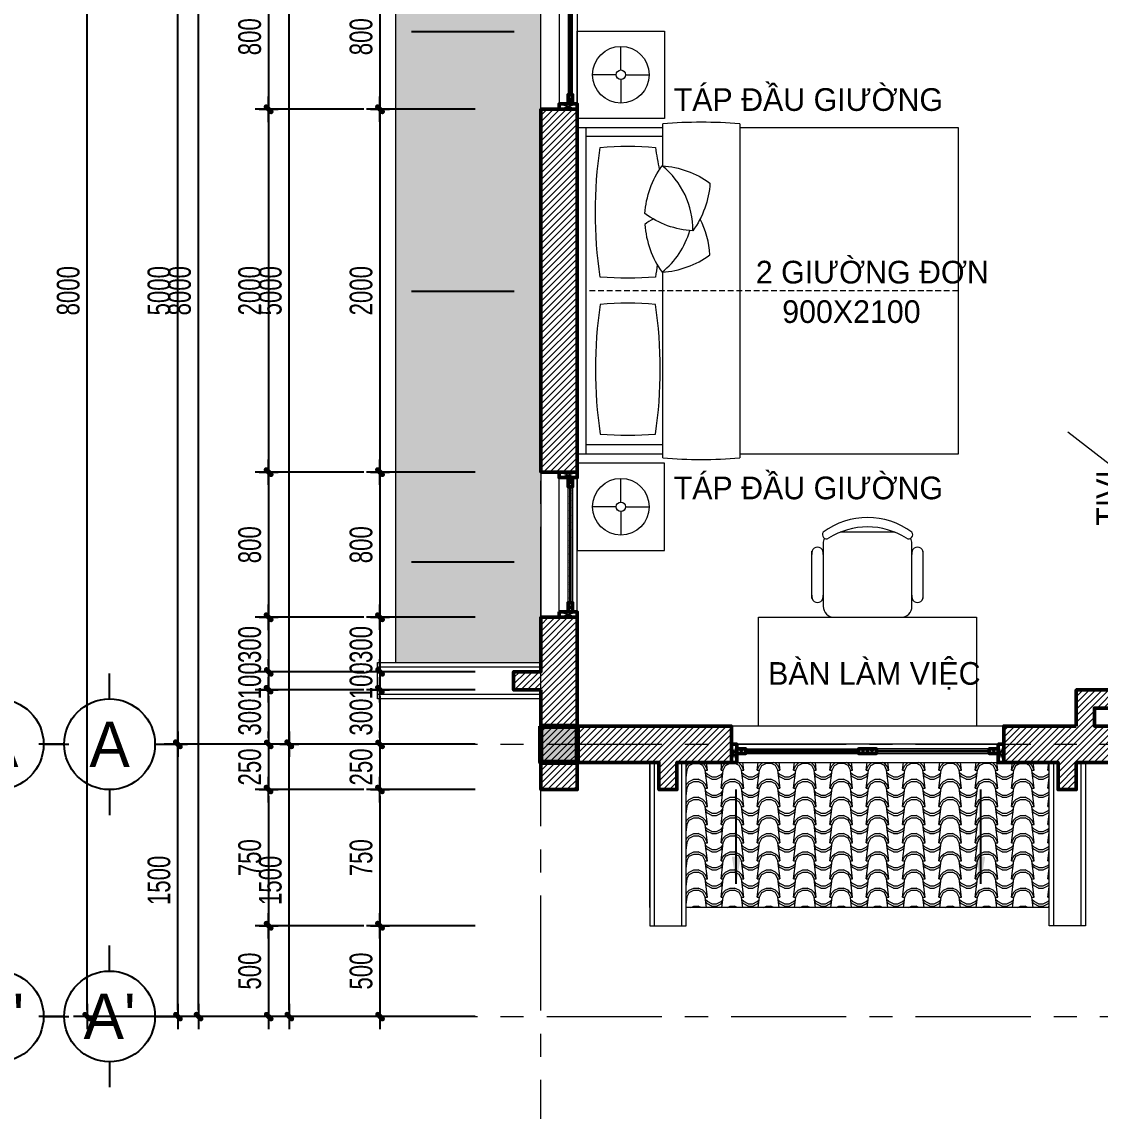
# Model space of a CAD drawing. Header units: inches. Extents: x 88947 to 296847, y 35049 to 161062.
# Drawn here: x 182888 to 188830, y 63184 to 69189 of the extents above; entities that cross this region are included whole.
import ezdxf
from ezdxf.enums import TextEntityAlignment as Align

# ---------------------------------------------------------------- set-up
doc = ezdxf.new("R2010")
doc.units = ezdxf.units.IN
doc.header["$MEASUREMENT"] = 0
doc.header["$PDMODE"] = 1
for name, pattern in [('ACAD_ISO03W100', [30, 12, -18]), ('CENTER', [50.8, 31.75, -6.35, 6.35, -6.35]), ('DASHED2', [9.525, 6.35, -3.175])]:
    doc.linetypes.add(name, pattern=pattern)
for name, color, linetype, lineweight in [('A-Dims', 145, 'Continuous', 25), ('A-Text', 30, 'Continuous', 9), ('CUA', 42, 'Continuous', 20), ('DIM', 7, 'Continuous', 25), ('GHICHU', 40, 'Continuous', 18), ('HACTH', 8, 'Continuous', 5), ('HATCH', 8, 'Continuous', 5), ('KHUNG 1', 6, 'Continuous', 70), ('mb$0$CUA', 42, 'Continuous', 20), ('mb$0$HATCH', 69, 'Continuous', 15), ('mb$0$net cat', 51, 'Continuous', 50), ('mb$0$net manh', 251, 'Continuous', 5), ('netthay', 254, 'Continuous', 25), ('THAY', 3, 'Continuous', 18), ('TRUC', 252, 'ACAD_ISO03W100', 13), ('TUONG', 4, 'Continuous', 50), ('vdung', 56, 'Continuous', 9)]:
    doc.layers.add(name, color=color, linetype=linetype, lineweight=lineweight)
doc.styles.add('FRANKO', font='VFRANKO.TTF')
doc.styles.add('VHELVEN', font='VHELVEN.TTF')
doc.styles.add('VNI-HELVE-CONDENSE', font='VNARIAL.TTF', dxfattribs={"width": 0.7})
doc.dimstyles.new('TAS-100', dxfattribs={"dimscale": 50, "dimtxt": 2.5, "dimasz": 0.7, "dimexe": 1.5, "dimexo": 1.5, "dimgap": 0.8, "dimtad": 1, "dimdec": 0, "dimzin": 3, "dimdsep": 46, "dimtxsty": 'VNI-HELVE-CONDENSE', "dimblk": 'TICK', "dimcen": 2.5, "dimclrt": 71, "dimazin": 2, "dimtfac": 0.75, "dimtdec": 0, "dimtix": 1, "dimtmove": 2, "dimatfit": 2, "dimldrblk": 'TICK123', "dimfxl": 1.5, "dimtolj": 1, "dimtzin": 0, "dimarcsym": 0})
doc.dimstyles.new('TL 100', dxfattribs={"dimscale": 100, "dimtxt": 1.25, "dimasz": 0.5, "dimexe": 1, "dimexo": 1, "dimgap": 0.5, "dimtad": 1, "dimdec": 0, "dimzin": 3, "dimdsep": 46, "dimtxsty": 'VNI-HELVE-CONDENSE', "dimblk": 'DOT', "dimcen": 2, "dimclrt": 7, "dimazin": 2, "dimtfac": 0.75, "dimtdec": 0, "dimtix": 1, "dimtmove": 2, "dimatfit": 2, "dimfxl": 1.5, "dimtolj": 1, "dimtzin": 0, "dimarcsym": 0})

# ---------------------------------------------------------------- blocks, each defined once
blk = doc.blocks.new('A$C572C6810')
at = {"layer": 'mb$0$HATCH'}
h = blk.add_hatch(dxfattribs=at)
h.set_pattern_fill('ANSI32', color=256, style=0)
h.set_pattern_definition([(315, (-1420, -132.5), (-6.73519, -6.73519), []), (315, (-1415.51, -132.5), (-6.73519, -6.73519), [])])
h.paths.add_polyline_path([(-1420, -142.5), (-800, -142.5), (-800, -132.5), (-1420, -132.5)])
h = blk.add_hatch(dxfattribs=at)
h.set_pattern_fill('ANSI32', color=256, style=0)
h.set_pattern_definition([(225, (-80, -132.5), (6.73519, -6.73519), []), (225, (-84.49, -132.5), (6.73519, -6.73519), [])])
h.paths.add_polyline_path([(-80, -142.5), (-700, -142.5), (-700, -132.5), (-80, -132.5)])
at = {"layer": 'mb$0$CUA'}
for points in [[(-1500, -200), (0, -200), (0, 0), (-1500, 0)], [(-30, -200), (-30, -100), (-1470, -100), (-1470, -200)], [(-30, -150), (-30, -100), (-1470, -100), (-1470, -150)], [(-750, -125), (-750, -150), (-1420, -150), (-1420, -125)], [(-1420, -142.5), (-800, -142.5), (-800, -132.5), (-1420, -132.5)], [(-750, -125), (-750, -150), (-80, -150), (-80, -125)], [(-80, -142.5), (-700, -142.5), (-700, -132.5), (-80, -132.5)]]:
    blk.add_lwpolyline(points, close=True, dxfattribs=at)
at = {"layer": 'mb$0$net cat'}
for points in [[(-1500, -200), (-1500, -100), (-1470, -100), (-1470, -200)], [(0, -200), (0, -100), (-30, -100), (-30, -200)], [(-1470, -125), (-1470, -150), (-1420, -150), (-1420, -125)], [(-750, -125), (-750, -150), (-800, -150), (-800, -125)], [(-750, -125), (-750, -150), (-700, -150), (-700, -125)], [(-30, -125), (-30, -150), (-80, -150), (-80, -125)]]:
    blk.add_lwpolyline(points, close=True, dxfattribs=at)
at = {"layer": 'mb$0$net manh'}
for points in [[(-1500, -200), (-1470, -100)], [(-1470, -200), (-1500, -100)], [(0, -200), (-30, -100)], [(-30, -200), (0, -100)], [(-1470, -150), (-1420, -125)], [(-1470, -125), (-1420, -150)], [(-750, -150), (-800, -125)], [(-750, -125), (-800, -150)], [(-750, -150), (-700, -125)], [(-750, -125), (-700, -150)], [(-30, -150), (-80, -125)], [(-30, -125), (-80, -150)]]:
    blk.add_lwpolyline(points, dxfattribs=at)
blk = doc.blocks.new('TICK')
at = {"layer": 'A-Dims', "color": 1}
for p, q in [((-2, 0), (2, 0)), ((0, 1.5), (0, -1.5))]:
    blk.add_line(p, q, dxfattribs=at)
at = {"layer": 'A-Dims', "color": 1, "const_width": 0.788}
blk.add_lwpolyline([(-0.33, -0.35), (0.38, 0.38)], dxfattribs=at)
at = {"layer": 'A-Dims', "color": 1, "const_width": 0.394}
for points in [[(0.24, 0.52, -0.414214), (0.52, 0.52, -1)], [(0.52, 0.52, -0.414214), (0.52, 0.24, -1)], [(-0.47, -0.21, 0.414214), (-0.47, -0.49, 1)], [(-0.47, -0.49, 0.414214), (-0.19, -0.49, 1)]]:
    blk.add_lwpolyline(points, format="xyb", dxfattribs=at)
blk = doc.blocks.new('*D316')
at = {"layer": 'Defpoints', "color": 0}
for p in [(183747.7, 65206.8), (184847.7, 65206.8), (184847.7, 63706.8)]:
    blk.add_point(p, dxfattribs=at)
at = {"layer": 'DIM', "color": 0, "lineweight": -2}
for p, q in [((184772.7, 65206.8), (183672.7, 65206.8)), ((183747.7, 63741.8), (183747.7, 65171.8)), ((184772.7, 63706.8), (183672.7, 63706.8))]:
    blk.add_line(p, q, dxfattribs=at)
at = {"layer": 'DIM', "color": 0, "lineweight": -2, "xscale": 35, "yscale": 35, "zscale": 35}
for p, rotation in [((183747.7, 65206.8), 90), ((183747.7, 63706.8), 270)]:
    blk.add_blockref('TICK', p, dxfattribs=dict(at, rotation=rotation))
at = {"layer": 'DIM', "color": 71, "insert": (183644, 64456.8), "char_height": 125, "attachment_point": 5, "rotation": 90, "style": 'VNI-HELVE-CONDENSE'}
blk.add_mtext('\\A1;1500', dxfattribs=at)
blk = doc.blocks.new('TICK123')
at = {"layer": 'A-Dims', "color": 1}
blk.add_lwpolyline([(0.05, 0, 0, 0.84, 0), (-2.11, 0, 8.4, 8.4, 0)], format="xyseb", dxfattribs=at)
blk = doc.blocks.new('*D317')
at = {"layer": 'Defpoints', "color": 0}
for p in [(183747.7, 70206.8), (184847.7, 70206.8), (184847.7, 65206.8)]:
    blk.add_point(p, dxfattribs=at)
at = {"layer": 'DIM', "color": 0, "lineweight": -2}
for p, q in [((184772.7, 70206.8), (183672.7, 70206.8)), ((183747.7, 65241.8), (183747.7, 70171.8)), ((184772.7, 65206.8), (183672.7, 65206.8))]:
    blk.add_line(p, q, dxfattribs=at)
at = {"layer": 'DIM', "color": 0, "lineweight": -2, "xscale": 35, "yscale": 35, "zscale": 35}
for p, rotation in [((183747.7, 70206.8), 90), ((183747.7, 65206.8), 270)]:
    blk.add_blockref('TICK', p, dxfattribs=dict(at, rotation=rotation))
at = {"layer": 'DIM', "color": 71, "insert": (183644, 67706.8), "char_height": 125, "attachment_point": 5, "rotation": 90, "style": 'VNI-HELVE-CONDENSE'}
blk.add_mtext('\\A1;5000', dxfattribs=at)
blk = doc.blocks.new('*D319')
at = {"layer": 'Defpoints', "color": 0}
for p in [(183247.7, 71706.8), (184847.7, 71706.8), (184847.7, 63706.8)]:
    blk.add_point(p, dxfattribs=at)
at = {"layer": 'DIM', "color": 0, "lineweight": -2}
for p, q in [((184772.7, 71706.8), (183172.7, 71706.8)), ((183247.7, 63741.8), (183247.7, 71671.8)), ((184772.7, 63706.8), (183172.7, 63706.8))]:
    blk.add_line(p, q, dxfattribs=at)
at = {"layer": 'DIM', "color": 0, "lineweight": -2, "xscale": 35, "yscale": 35, "zscale": 35}
for p, rotation in [((183247.7, 71706.8), 90), ((183247.7, 63706.8), 270)]:
    blk.add_blockref('TICK', p, dxfattribs=dict(at, rotation=rotation))
at = {"layer": 'DIM', "color": 71, "insert": (183144, 67706.8), "char_height": 125, "attachment_point": 5, "rotation": 90, "style": 'VNI-HELVE-CONDENSE'}
blk.add_mtext('\\A1;8000', dxfattribs=at)
blk = doc.blocks.new('*D325')
at = {"layer": 'Defpoints', "color": 0}
for p in [(184847.7, 69506.8), (184247.7, 68706.8), (184847.7, 68706.8)]:
    blk.add_point(p, dxfattribs=at)
at = {"layer": 'DIM', "color": 0, "lineweight": -2}
for p, q in [((184772.7, 69506.8), (184172.7, 69506.8)), ((184247.7, 69471.8), (184247.7, 68741.8)), ((184772.7, 68706.8), (184172.7, 68706.8))]:
    blk.add_line(p, q, dxfattribs=at)
at = {"layer": 'DIM', "color": 0, "lineweight": -2, "xscale": 35, "yscale": 35, "zscale": 35}
for p, rotation in [((184247.7, 69506.8), 90), ((184247.7, 68706.8), 270)]:
    blk.add_blockref('TICK', p, dxfattribs=dict(at, rotation=rotation))
at = {"layer": 'DIM', "color": 71, "insert": (184144, 69106.8), "char_height": 125, "attachment_point": 5, "rotation": 90, "style": 'VNI-HELVE-CONDENSE'}
blk.add_mtext('\\A1;800', dxfattribs=at)
blk = doc.blocks.new('*D326')
at = {"layer": 'Defpoints', "color": 0}
for p in [(184847.7, 68706.8), (184247.7, 66706.8), (184847.7, 66706.8)]:
    blk.add_point(p, dxfattribs=at)
at = {"layer": 'DIM', "color": 0, "lineweight": -2}
for p, q in [((184772.7, 68706.8), (184172.7, 68706.8)), ((184247.7, 68671.8), (184247.7, 66741.8)), ((184772.7, 66706.8), (184172.7, 66706.8))]:
    blk.add_line(p, q, dxfattribs=at)
at = {"layer": 'DIM', "color": 0, "lineweight": -2, "xscale": 35, "yscale": 35, "zscale": 35}
for p, rotation in [((184247.7, 68706.8), 90), ((184247.7, 66706.8), 270)]:
    blk.add_blockref('TICK', p, dxfattribs=dict(at, rotation=rotation))
at = {"layer": 'DIM', "color": 71, "insert": (184144, 67706.8), "char_height": 125, "attachment_point": 5, "rotation": 90, "style": 'VNI-HELVE-CONDENSE'}
blk.add_mtext('\\A1;2000', dxfattribs=at)
blk = doc.blocks.new('*D327')
at = {"layer": 'Defpoints', "color": 0}
for p in [(184847.7, 66706.8), (184247.7, 65906.8), (184847.7, 65906.8)]:
    blk.add_point(p, dxfattribs=at)
at = {"layer": 'DIM', "color": 0, "lineweight": -2}
for p, q in [((184772.7, 66706.8), (184172.7, 66706.8)), ((184247.7, 66671.8), (184247.7, 65941.8)), ((184772.7, 65906.8), (184172.7, 65906.8))]:
    blk.add_line(p, q, dxfattribs=at)
at = {"layer": 'DIM', "color": 0, "lineweight": -2, "xscale": 35, "yscale": 35, "zscale": 35}
for p, rotation in [((184247.7, 66706.8), 90), ((184247.7, 65906.8), 270)]:
    blk.add_blockref('TICK', p, dxfattribs=dict(at, rotation=rotation))
at = {"layer": 'DIM', "color": 71, "insert": (184144, 66306.8), "char_height": 125, "attachment_point": 5, "rotation": 90, "style": 'VNI-HELVE-CONDENSE'}
blk.add_mtext('\\A1;800', dxfattribs=at)
blk = doc.blocks.new('*D328')
at = {"layer": 'Defpoints', "color": 0}
for p in [(184847.7, 65906.8), (184247.7, 65606.8), (184847.7, 65606.8)]:
    blk.add_point(p, dxfattribs=at)
at = {"layer": 'DIM', "color": 0, "lineweight": -2}
for p, q in [((184772.7, 65906.8), (184172.7, 65906.8)), ((184247.7, 65871.8), (184247.7, 65641.8)), ((184772.7, 65606.8), (184172.7, 65606.8))]:
    blk.add_line(p, q, dxfattribs=at)
at = {"layer": 'DIM', "color": 0, "lineweight": -2, "xscale": 35, "yscale": 35, "zscale": 35}
for p, rotation in [((184247.7, 65906.8), 90), ((184247.7, 65606.8), 270)]:
    blk.add_blockref('TICK', p, dxfattribs=dict(at, rotation=rotation))
at = {"layer": 'DIM', "color": 71, "insert": (184143.9, 65756.8), "char_height": 125, "attachment_point": 5, "rotation": 90, "style": 'VNI-HELVE-CONDENSE'}
blk.add_mtext('\\A1;300', dxfattribs=at)
blk = doc.blocks.new('*D329')
at = {"layer": 'Defpoints', "color": 0}
for p in [(184847.7, 65606.8), (184247.7, 65506.8), (184847.7, 65506.8)]:
    blk.add_point(p, dxfattribs=at)
at = {"layer": 'DIM', "color": 0, "lineweight": -2}
for p, q in [((184247.7, 65641.8), (184247.7, 65676.8)), ((184772.7, 65606.8), (184172.7, 65606.8)), ((184247.7, 65606.8), (184247.7, 65506.8)), ((184772.7, 65506.8), (184172.7, 65506.8)), ((184247.7, 65471.8), (184247.7, 65436.8))]:
    blk.add_line(p, q, dxfattribs=at)
at = {"layer": 'DIM', "color": 0, "lineweight": -2, "xscale": 35, "yscale": 35, "zscale": 35}
for p, rotation in [((184247.7, 65606.8), 270), ((184247.7, 65506.8), 90)]:
    blk.add_blockref('TICK', p, dxfattribs=dict(at, rotation=rotation))
at = {"layer": 'DIM', "color": 71, "insert": (184144, 65556.8), "char_height": 125, "attachment_point": 5, "rotation": 90, "style": 'VNI-HELVE-CONDENSE'}
blk.add_mtext('\\A1;100', dxfattribs=at)
blk = doc.blocks.new('*D330')
at = {"layer": 'Defpoints', "color": 0}
for p in [(184847.7, 65506.8), (184247.7, 65206.8), (184847.7, 65206.8)]:
    blk.add_point(p, dxfattribs=at)
at = {"layer": 'DIM', "color": 0, "lineweight": -2}
for p, q in [((184772.7, 65506.8), (184172.7, 65506.8)), ((184247.7, 65471.8), (184247.7, 65241.8)), ((184772.7, 65206.8), (184172.7, 65206.8))]:
    blk.add_line(p, q, dxfattribs=at)
at = {"layer": 'DIM', "color": 0, "lineweight": -2, "xscale": 35, "yscale": 35, "zscale": 35}
for p, rotation in [((184247.7, 65506.8), 90), ((184247.7, 65206.8), 270)]:
    blk.add_blockref('TICK', p, dxfattribs=dict(at, rotation=rotation))
at = {"layer": 'DIM', "color": 71, "insert": (184143.9, 65356.8), "char_height": 125, "attachment_point": 5, "rotation": 90, "style": 'VNI-HELVE-CONDENSE'}
blk.add_mtext('\\A1;300', dxfattribs=at)
blk = doc.blocks.new('*D331')
at = {"layer": 'Defpoints', "color": 0}
for p in [(184847.7, 65206.8), (184247.7, 64956.8), (184847.7, 64956.8)]:
    blk.add_point(p, dxfattribs=at)
at = {"layer": 'DIM', "color": 0, "lineweight": -2}
for p, q in [((184247.7, 65241.8), (184247.7, 65276.8)), ((184772.7, 65206.8), (184172.7, 65206.8)), ((184247.7, 65206.8), (184247.7, 64956.8)), ((184772.7, 64956.8), (184172.7, 64956.8)), ((184247.7, 64921.8), (184247.7, 64886.8))]:
    blk.add_line(p, q, dxfattribs=at)
at = {"layer": 'DIM', "color": 0, "lineweight": -2, "xscale": 35, "yscale": 35, "zscale": 35}
for p, rotation in [((184247.7, 65206.8), 270), ((184247.7, 64956.8), 90)]:
    blk.add_blockref('TICK', p, dxfattribs=dict(at, rotation=rotation))
at = {"layer": 'DIM', "color": 71, "insert": (184144, 65081.8), "char_height": 125, "attachment_point": 5, "rotation": 90, "style": 'VNI-HELVE-CONDENSE'}
blk.add_mtext('\\A1;250', dxfattribs=at)
blk = doc.blocks.new('*D332')
at = {"layer": 'Defpoints', "color": 0}
for p in [(184847.7, 64956.8), (184247.7, 64206.8), (184847.7, 64206.8)]:
    blk.add_point(p, dxfattribs=at)
at = {"layer": 'DIM', "color": 0, "lineweight": -2}
for p, q in [((184772.7, 64956.8), (184172.7, 64956.8)), ((184247.7, 64921.8), (184247.7, 64241.8)), ((184772.7, 64206.8), (184172.7, 64206.8))]:
    blk.add_line(p, q, dxfattribs=at)
at = {"layer": 'DIM', "color": 0, "lineweight": -2, "xscale": 35, "yscale": 35, "zscale": 35}
for p, rotation in [((184247.7, 64956.8), 90), ((184247.7, 64206.8), 270)]:
    blk.add_blockref('TICK', p, dxfattribs=dict(at, rotation=rotation))
at = {"layer": 'DIM', "color": 71, "insert": (184144, 64581.8), "char_height": 125, "attachment_point": 5, "rotation": 90, "style": 'VNI-HELVE-CONDENSE'}
blk.add_mtext('\\A1;750', dxfattribs=at)
blk = doc.blocks.new('*D333')
at = {"layer": 'Defpoints', "color": 0}
for p in [(184847.7, 64206.8), (184247.7, 63706.8), (184847.7, 63706.8)]:
    blk.add_point(p, dxfattribs=at)
at = {"layer": 'DIM', "color": 0, "lineweight": -2}
for p, q in [((184772.7, 64206.8), (184172.7, 64206.8)), ((184247.7, 64171.8), (184247.7, 63741.8)), ((184772.7, 63706.8), (184172.7, 63706.8))]:
    blk.add_line(p, q, dxfattribs=at)
at = {"layer": 'DIM', "color": 0, "lineweight": -2, "xscale": 35, "yscale": 35, "zscale": 35}
for p, rotation in [((184247.7, 64206.8), 90), ((184247.7, 63706.8), 270)]:
    blk.add_blockref('TICK', p, dxfattribs=dict(at, rotation=rotation))
at = {"layer": 'DIM', "color": 71, "insert": (184144, 63956.8), "char_height": 125, "attachment_point": 5, "rotation": 90, "style": 'VNI-HELVE-CONDENSE'}
blk.add_mtext('\\A1;500', dxfattribs=at)
blk = doc.blocks.new('_Dot')
at = {"layer": 'netthay', "color": 0, "lineweight": -2}
blk.add_line((-0.5, 0), (-1, 0), dxfattribs=at)
at = {"layer": 'netthay', "color": 0, "const_width": 0.5}
blk.add_lwpolyline([(-0.25, 0, 1), (0.25, 0, 1)], format="xyb", close=True, dxfattribs=at)
blk = doc.blocks.new('TRUCCOT')
for p, q in [((0, -140), (0, 0)), ((-250, -390), (-390, -390)), ((250, -390), (390, -390)), ((0, -640), (0, -780))]:
    blk.add_line(p, q)
blk.add_circle((0, -390), 250)
at = {"layer": 'GHICHU', "style": 'VHELVEN'}
blk.add_attdef('TRUC', text='', height=280, dxfattribs=at).set_placement((0, -390), align=Align.MIDDLE_CENTER)
blk = doc.blocks.new('A$C1B5E3228')
at = {"layer": 'mb$0$HATCH'}
h = blk.add_hatch(dxfattribs=at)
h.set_pattern_fill('ANSI32', color=256, angle=-90, style=0)
h.set_pattern_definition([(135, (-32.5, -670), (-6.73519, -6.73519), []), (135, (-32.5, -665.51), (-6.73519, -6.73519), [])])
h.paths.add_polyline_path([(-42.5, -720), (-42.5, -80), (-32.5, -80), (-32.5, -720)])
at = {"layer": 'CUA'}
for points in [[(-100, 0), (-100, -800)], [(0, 0), (0, -800)], [(0, 0), (0, -800)]]:
    blk.add_lwpolyline(points, dxfattribs=at)
at = {"layer": 'HATCH', "linetype": 'DASHED2', "ltscale": 2}
blk.add_lwpolyline([(-32.3, -752.3), (-50, -770)], dxfattribs=at)
at = {"layer": 'mb$0$CUA'}
for points in [[(-25, -30), (-50, -30), (-50, -720), (-25, -720)], [(-42.5, -720), (-42.5, -80), (-32.5, -80), (-32.5, -720)]]:
    blk.add_lwpolyline(points, close=True, dxfattribs=at)
at = {"layer": 'mb$0$net cat'}
for points in [[(-100, -30), (0, -30), (0, 0), (-100, 0)], [(-25, -30), (-50, -30), (-50, -80), (-25, -80)], [(-25, -770), (-50, -770), (-50, -720), (-25, -720)], [(-100, -800), (0, -800), (0, -770), (-100, -770)]]:
    blk.add_lwpolyline(points, close=True, dxfattribs=at)
at = {"layer": 'mb$0$net manh'}
for points in [[(-100, -30), (0, 0)], [(-100, 0), (0, -30)], [(-50, -30), (-25, -80)], [(-25, -30), (-50, -80)], [(-50, -770), (-25, -720)], [(-25, -770), (-50, -720)], [(-100, -800), (0, -770)], [(-100, -770), (0, -800)]]:
    blk.add_lwpolyline(points, dxfattribs=at)
blk = doc.blocks.new('MMMMMM')
at = {"ltscale": 5}
for p, q in [((-1420, 2546.3), (-1420, 2064.8)), ((-938.6, 2546.3), (-1420, 2546.3)), ((-938.6, 2064.8), (-938.6, 2546.3)), ((961.4, 2064.8), (961.4, 2546.3)), ((961.4, 2546.3), (1442.9, 2546.3)), ((1442.9, 2546.3), (1442.9, 2064.8)), ((-1179.3, 2331.6), (-1179.3, 2461.7)), ((1202.1, 2331.6), (1202.1, 2461.7)), ((-1205.4, 2305.5), (-1335.5, 2305.5)), ((-1153.2, 2305.5), (-1023.1, 2305.5)), ((1176, 2305.5), (1045.9, 2305.5)), ((1228.2, 2305.5), (1358.3, 2305.5)), ((-1179.3, 2279.4), (-1179.3, 2149.3)), ((1202.1, 2279.4), (1202.1, 2149.3)), ((-1420, 2064.8), (-938.6, 2064.8)), ((1442.9, 2064.8), (961.4, 2064.8))]:
    blk.add_line(p, q, dxfattribs=at)
for p, q in [((-888.6, 2074.8), (-888.6, 2546.3)), ((-888.6, 2546.3), (911.4, 2546.3)), ((911.4, 2546.3), (911.4, 2074.8)), ((-888.6, 2496.3), (911.4, 2496.3)), ((-838.6, 2074.8), (-838.6, 2496.3)), ((861.4, 2074.8), (861.4, 2496.3)), ((-888.6, 446.3), (-888.6, 1650.4)), ((911.4, 1650.4), (911.4, 446.3)), ((911.4, 446.3), (-888.6, 446.3))]:
    blk.add_line(p, q)
at = {"linetype": 'DASHED2', "ltscale": 5}
blk.add_lwpolyline([(11.4, 446.3), (11.4, 2496.3)], dxfattribs=at)
for points in [[(-63.6, 2114.8, 0.041427), (-63.6, 2419.4, 0.073603), (-778.5, 2419.4, 0.041427), (-778.5, 2114.8, 0.073603)], [(604.8, 1814.6, -0.142857), (341.3, 1909.5, -0.142857), (436.2, 2173, -0.142857), (699.7, 2078.1, -0.142857)]]:
    blk.add_lwpolyline(points, format="xyb", close=True)
for points in [[(155.8, 2105.5, -0.007164), (86.5, 2114.8, -0.041427), (86.5, 2419.4, -0.073603), (801.4, 2419.4, -0.041427), (801.4, 2114.8, 0.022866), (678.6, 2092.6, -0.004984)], [(406.7, 2127.5, 0.027122), (377.3, 2173, 0.142857), (113.8, 2078.1, 0.142857), (208.7, 1814.6, 0.103805), (406.7, 1869.2, 0.103805)]]:
    blk.add_lwpolyline(points, format="xyb")
for points in [[(-910.3, 2074.8), (114, 2074.8)], [(699.5, 2074.8), (931.7, 2074.8)], [(931.7, 1650.4), (-910.3, 1650.4)]]:
    blk.add_lwpolyline(points)
at = {"ltscale": 5}
for centre, radius in [((-1179.3, 2305.5), 156.2), ((1202.1, 2305.5), 156.2), ((-1179.3, 2305.5), 26.1), ((1202.1, 2305.5), 26.1)]:
    blk.add_circle(centre, radius, dxfattribs=at)
for centre, radius, start, end in [((1815.8, 1862.6), 2734.4, 175.54819, 184.45181), ((464.1, 2357.6), 448.1, 218.59084, 254.27888), ((349.4, 2357.6), 448.1, 268.96603, 321.40916), ((-1794.4, 1862.6), 2734.4, 355.54819, 4.45181)]:
    blk.add_arc(centre, radius, start, end)
blk = doc.blocks.new('A$C00C66ECE')
for p, q in [((611.2, 685.8), (154, 685.8)), ((77.8, 609.6), (77.8, 177.8)), ((687.4, 177.8), (687.4, 609.6)), ((1.6, 555.6), (1.6, 231.8)), ((764.6, 555.6), (764.6, 231.8)), ((193.6, 101.6), (571.6, 101.6))]:
    blk.add_line(p, q)
for centre, radius, start, end in [((154, 609.6), 76.2, 90, 180), ((611.2, 609.6), 76.2, 0, 90), ((39.7, 544.5), 39.7, 343.7398, 196.2602), ((726.5, 544.5), 39.7, 343.7398, 196.2602), ((39.7, 242.9), 39.7, 163.7398, 16.2602), ((726.5, 242.9), 39.7, 163.7398, 16.2602), ((154, 177.8), 76.2, 180, 207.58444), ((611.2, 177.8), 76.2, 332.41556, 0), ((100.1, 118.2), 27.9, 57.97259, 216.69006), ((382.6, 508), 508, 233.1301, 306.8699), ((382.6, 563.3), 498.9, 237.57575, 302.42425), ((665, 118.2), 27.9, 323.30994, 122.02741)]:
    blk.add_arc(centre, radius, start, end)
blk = doc.blocks.new('*D3027')
at = {"layer": 'Defpoints', "color": 0}
for p in [(-1850, -29452.1), (-750, -29452.1), (-750, -30952.1)]:
    blk.add_point(p, dxfattribs=at)
at = {"layer": 'DIM', "color": 0, "lineweight": -2}
for p, q in [((-825, -29452.1), (-1925, -29452.1)), ((-1850, -30917.1), (-1850, -29487.1)), ((-825, -30952.1), (-1925, -30952.1))]:
    blk.add_line(p, q, dxfattribs=at)
at = {"layer": 'DIM', "color": 0, "lineweight": -2, "xscale": 35, "yscale": 35, "zscale": 35}
for p, rotation in [((-1850, -29452.1), 90), ((-1850, -30952.1), 270)]:
    blk.add_blockref('TICK', p, dxfattribs=dict(at, rotation=rotation))
at = {"layer": 'DIM', "color": 71, "insert": (-1953.8, -30202.1), "char_height": 125, "attachment_point": 5, "rotation": 90, "style": 'VNI-HELVE-CONDENSE'}
blk.add_mtext('\\A1;1500', dxfattribs=at)
blk = doc.blocks.new('*D3028')
at = {"layer": 'Defpoints', "color": 0}
for p in [(-1850, -24452.1), (-750, -24452.1), (-750, -29452.1)]:
    blk.add_point(p, dxfattribs=at)
at = {"layer": 'DIM', "color": 0, "lineweight": -2}
for p, q in [((-825, -24452.1), (-1925, -24452.1)), ((-1850, -29417.1), (-1850, -24487.1)), ((-825, -29452.1), (-1925, -29452.1))]:
    blk.add_line(p, q, dxfattribs=at)
at = {"layer": 'DIM', "color": 0, "lineweight": -2, "xscale": 35, "yscale": 35, "zscale": 35}
for p, rotation in [((-1850, -24452.1), 90), ((-1850, -29452.1), 270)]:
    blk.add_blockref('TICK', p, dxfattribs=dict(at, rotation=rotation))
at = {"layer": 'DIM', "color": 71, "insert": (-1953.8, -26952.1), "char_height": 125, "attachment_point": 5, "rotation": 90, "style": 'VNI-HELVE-CONDENSE'}
blk.add_mtext('\\A1;5000', dxfattribs=at)
blk = doc.blocks.new('*D3030')
at = {"layer": 'Defpoints', "color": 0}
for p in [(-2350, -22952.1), (-750, -22952.1), (-750, -30952.1)]:
    blk.add_point(p, dxfattribs=at)
at = {"layer": 'DIM', "color": 0, "lineweight": -2}
for p, q in [((-825, -22952.1), (-2425, -22952.1)), ((-2350, -30917.1), (-2350, -22987.1)), ((-825, -30952.1), (-2425, -30952.1))]:
    blk.add_line(p, q, dxfattribs=at)
at = {"layer": 'DIM', "color": 0, "lineweight": -2, "xscale": 35, "yscale": 35, "zscale": 35}
for p, rotation in [((-2350, -22952.1), 90), ((-2350, -30952.1), 270)]:
    blk.add_blockref('TICK', p, dxfattribs=dict(at, rotation=rotation))
at = {"layer": 'DIM', "color": 71, "insert": (-2453.8, -26952.1), "char_height": 125, "attachment_point": 5, "rotation": 90, "style": 'VNI-HELVE-CONDENSE'}
blk.add_mtext('\\A1;8000', dxfattribs=at)
blk = doc.blocks.new('*D3085')
at = {"layer": 'Defpoints', "color": 0}
for p in [(-750, -25152.1), (-1350, -25952.1), (-750, -25952.1)]:
    blk.add_point(p, dxfattribs=at)
at = {"layer": 'DIM', "color": 0, "lineweight": -2}
for p, q in [((-825, -25152.1), (-1425, -25152.1)), ((-1350, -25187.1), (-1350, -25917.1)), ((-825, -25952.1), (-1425, -25952.1))]:
    blk.add_line(p, q, dxfattribs=at)
at = {"layer": 'DIM', "color": 0, "lineweight": -2, "xscale": 35, "yscale": 35, "zscale": 35}
for p, rotation in [((-1350, -25152.1), 90), ((-1350, -25952.1), 270)]:
    blk.add_blockref('TICK', p, dxfattribs=dict(at, rotation=rotation))
at = {"layer": 'DIM', "color": 71, "insert": (-1453.8, -25552.1), "char_height": 125, "attachment_point": 5, "rotation": 90, "style": 'VNI-HELVE-CONDENSE'}
blk.add_mtext('\\A1;800', dxfattribs=at)
blk = doc.blocks.new('*D3086')
at = {"layer": 'Defpoints', "color": 0}
for p in [(-750, -25952.1), (-1350, -27952.1), (-750, -27952.1)]:
    blk.add_point(p, dxfattribs=at)
at = {"layer": 'DIM', "color": 0, "lineweight": -2}
for p, q in [((-825, -25952.1), (-1425, -25952.1)), ((-1350, -25987.1), (-1350, -27917.1)), ((-825, -27952.1), (-1425, -27952.1))]:
    blk.add_line(p, q, dxfattribs=at)
at = {"layer": 'DIM', "color": 0, "lineweight": -2, "xscale": 35, "yscale": 35, "zscale": 35}
for p, rotation in [((-1350, -25952.1), 90), ((-1350, -27952.1), 270)]:
    blk.add_blockref('TICK', p, dxfattribs=dict(at, rotation=rotation))
at = {"layer": 'DIM', "color": 71, "insert": (-1453.8, -26952.1), "char_height": 125, "attachment_point": 5, "rotation": 90, "style": 'VNI-HELVE-CONDENSE'}
blk.add_mtext('\\A1;2000', dxfattribs=at)
blk = doc.blocks.new('*D3087')
at = {"layer": 'Defpoints', "color": 0}
for p in [(-750, -27952.1), (-1350, -28752.1), (-750, -28752.1)]:
    blk.add_point(p, dxfattribs=at)
at = {"layer": 'DIM', "color": 0, "lineweight": -2}
for p, q in [((-825, -27952.1), (-1425, -27952.1)), ((-1350, -27987.1), (-1350, -28717.1)), ((-825, -28752.1), (-1425, -28752.1))]:
    blk.add_line(p, q, dxfattribs=at)
at = {"layer": 'DIM', "color": 0, "lineweight": -2, "xscale": 35, "yscale": 35, "zscale": 35}
for p, rotation in [((-1350, -27952.1), 90), ((-1350, -28752.1), 270)]:
    blk.add_blockref('TICK', p, dxfattribs=dict(at, rotation=rotation))
at = {"layer": 'DIM', "color": 71, "insert": (-1453.8, -28352.1), "char_height": 125, "attachment_point": 5, "rotation": 90, "style": 'VNI-HELVE-CONDENSE'}
blk.add_mtext('\\A1;800', dxfattribs=at)
blk = doc.blocks.new('*D3088')
at = {"layer": 'Defpoints', "color": 0}
for p in [(-750, -28752.1), (-1350, -29052.1), (-750, -29052.1)]:
    blk.add_point(p, dxfattribs=at)
at = {"layer": 'DIM', "color": 0, "lineweight": -2}
for p, q in [((-825, -28752.1), (-1425, -28752.1)), ((-1350, -28787.1), (-1350, -29017.1)), ((-825, -29052.1), (-1425, -29052.1))]:
    blk.add_line(p, q, dxfattribs=at)
at = {"layer": 'DIM', "color": 0, "lineweight": -2, "xscale": 35, "yscale": 35, "zscale": 35}
for p, rotation in [((-1350, -28752.1), 90), ((-1350, -29052.1), 270)]:
    blk.add_blockref('TICK', p, dxfattribs=dict(at, rotation=rotation))
at = {"layer": 'DIM', "color": 71, "insert": (-1453.9, -28902.1), "char_height": 125, "attachment_point": 5, "rotation": 90, "style": 'VNI-HELVE-CONDENSE'}
blk.add_mtext('\\A1;300', dxfattribs=at)
blk = doc.blocks.new('*D3089')
at = {"layer": 'Defpoints', "color": 0}
for p in [(-750, -29052.1), (-1350, -29152.1), (-750, -29152.1)]:
    blk.add_point(p, dxfattribs=at)
at = {"layer": 'DIM', "color": 0, "lineweight": -2}
for p, q in [((-1350, -29017.1), (-1350, -28982.1)), ((-825, -29052.1), (-1425, -29052.1)), ((-1350, -29052.1), (-1350, -29152.1)), ((-825, -29152.1), (-1425, -29152.1)), ((-1350, -29187.1), (-1350, -29222.1))]:
    blk.add_line(p, q, dxfattribs=at)
at = {"layer": 'DIM', "color": 0, "lineweight": -2, "xscale": 35, "yscale": 35, "zscale": 35}
for p, rotation in [((-1350, -29052.1), 270), ((-1350, -29152.1), 90)]:
    blk.add_blockref('TICK', p, dxfattribs=dict(at, rotation=rotation))
at = {"layer": 'DIM', "color": 71, "insert": (-1453.8, -29102.1), "char_height": 125, "attachment_point": 5, "rotation": 90, "style": 'VNI-HELVE-CONDENSE'}
blk.add_mtext('\\A1;100', dxfattribs=at)
blk = doc.blocks.new('*D3090')
at = {"layer": 'Defpoints', "color": 0}
for p in [(-750, -29152.1), (-1350, -29452.1), (-750, -29452.1)]:
    blk.add_point(p, dxfattribs=at)
at = {"layer": 'DIM', "color": 0, "lineweight": -2}
for p, q in [((-825, -29152.1), (-1425, -29152.1)), ((-1350, -29187.1), (-1350, -29417.1)), ((-825, -29452.1), (-1425, -29452.1))]:
    blk.add_line(p, q, dxfattribs=at)
at = {"layer": 'DIM', "color": 0, "lineweight": -2, "xscale": 35, "yscale": 35, "zscale": 35}
for p, rotation in [((-1350, -29152.1), 90), ((-1350, -29452.1), 270)]:
    blk.add_blockref('TICK', p, dxfattribs=dict(at, rotation=rotation))
at = {"layer": 'DIM', "color": 71, "insert": (-1453.9, -29302.1), "char_height": 125, "attachment_point": 5, "rotation": 90, "style": 'VNI-HELVE-CONDENSE'}
blk.add_mtext('\\A1;300', dxfattribs=at)
blk = doc.blocks.new('*D3091')
at = {"layer": 'Defpoints', "color": 0}
for p in [(-750, -29452.1), (-1350, -29702.1), (-750, -29702.1)]:
    blk.add_point(p, dxfattribs=at)
at = {"layer": 'DIM', "color": 0, "lineweight": -2}
for p, q in [((-1350, -29417.1), (-1350, -29382.1)), ((-825, -29452.1), (-1425, -29452.1)), ((-1350, -29452.1), (-1350, -29702.1)), ((-825, -29702.1), (-1425, -29702.1)), ((-1350, -29737.1), (-1350, -29772.1))]:
    blk.add_line(p, q, dxfattribs=at)
at = {"layer": 'DIM', "color": 0, "lineweight": -2, "xscale": 35, "yscale": 35, "zscale": 35}
for p, rotation in [((-1350, -29452.1), 270), ((-1350, -29702.1), 90)]:
    blk.add_blockref('TICK', p, dxfattribs=dict(at, rotation=rotation))
at = {"layer": 'DIM', "color": 71, "insert": (-1453.8, -29577.1), "char_height": 125, "attachment_point": 5, "rotation": 90, "style": 'VNI-HELVE-CONDENSE'}
blk.add_mtext('\\A1;250', dxfattribs=at)
blk = doc.blocks.new('*D3092')
at = {"layer": 'Defpoints', "color": 0}
for p in [(-750, -29702.1), (-1350, -30452.1), (-750, -30452.1)]:
    blk.add_point(p, dxfattribs=at)
at = {"layer": 'DIM', "color": 0, "lineweight": -2}
for p, q in [((-825, -29702.1), (-1425, -29702.1)), ((-1350, -29737.1), (-1350, -30417.1)), ((-825, -30452.1), (-1425, -30452.1))]:
    blk.add_line(p, q, dxfattribs=at)
at = {"layer": 'DIM', "color": 0, "lineweight": -2, "xscale": 35, "yscale": 35, "zscale": 35}
for p, rotation in [((-1350, -29702.1), 90), ((-1350, -30452.1), 270)]:
    blk.add_blockref('TICK', p, dxfattribs=dict(at, rotation=rotation))
at = {"layer": 'DIM', "color": 71, "insert": (-1453.8, -30077.1), "char_height": 125, "attachment_point": 5, "rotation": 90, "style": 'VNI-HELVE-CONDENSE'}
blk.add_mtext('\\A1;750', dxfattribs=at)
blk = doc.blocks.new('*D3093')
at = {"layer": 'Defpoints', "color": 0}
for p in [(-750, -30452.1), (-1350, -30952.1), (-750, -30952.1)]:
    blk.add_point(p, dxfattribs=at)
at = {"layer": 'DIM', "color": 0, "lineweight": -2}
for p, q in [((-825, -30452.1), (-1425, -30452.1)), ((-1350, -30487.1), (-1350, -30917.1)), ((-825, -30952.1), (-1425, -30952.1))]:
    blk.add_line(p, q, dxfattribs=at)
at = {"layer": 'DIM', "color": 0, "lineweight": -2, "xscale": 35, "yscale": 35, "zscale": 35}
for p, rotation in [((-1350, -30452.1), 90), ((-1350, -30952.1), 270)]:
    blk.add_blockref('TICK', p, dxfattribs=dict(at, rotation=rotation))
at = {"layer": 'DIM', "color": 71, "insert": (-1453.8, -30702.1), "char_height": 125, "attachment_point": 5, "rotation": 90, "style": 'VNI-HELVE-CONDENSE'}
blk.add_mtext('\\A1;500', dxfattribs=at)
blk = doc.blocks.new('A$C4B9C0102')
at = {"layer": 'DIM'}
ref = blk.add_blockref('TRUCCOT', (-2840, -29062.1), dxfattribs=at)
ref.add_attrib('TRUC', 'A', dxfattribs={"layer": 'GHICHU', "height": 250, "style": 'FRANKO'}).set_placement((-2840, -29452.1), align=Align.MIDDLE_CENTER)
ref = blk.add_blockref('TRUCCOT', (-2840, -30562.1), dxfattribs=at)
ref.add_attrib('TRUC', "A'", dxfattribs={"layer": 'GHICHU', "height": 250, "style": 'FRANKO'}).set_placement((-2840, -30952.1), align=Align.MIDDLE_CENTER)
for base, p1, p2, picture, middle in [((-2350, -22952.1), (-750, -30952.1), (-750, -22952.1), '*D3030', (-2453.8, -26952.1)), ((-1850, -24452.1), (-750, -29452.1), (-750, -24452.1), '*D3028', (-1953.8, -26952.1)), ((-1350, -25952.1), (-750, -25152.1), (-750, -25952.1), '*D3085', (-1453.8, -25552.1)), ((-1350, -27952.1), (-750, -25952.1), (-750, -27952.1), '*D3086', (-1453.8, -26952.1)), ((-1350, -28752.1), (-750, -27952.1), (-750, -28752.1), '*D3087', (-1453.8, -28352.1)), ((-1350, -29052.1), (-750, -28752.1), (-750, -29052.1), '*D3088', (-1453.9, -28902.1)), ((-1350, -29152.1), (-750, -29052.1), (-750, -29152.1), '*D3089', (-1453.8, -29102.1)), ((-1350, -29452.1), (-750, -29152.1), (-750, -29452.1), '*D3090', (-1453.9, -29302.1)), ((-1850, -29452.1), (-750, -30952.1), (-750, -29452.1), '*D3027', (-1953.8, -30202.1)), ((-1350, -29702.1), (-750, -29452.1), (-750, -29702.1), '*D3091', (-1453.8, -29577.1)), ((-1350, -30452.1), (-750, -29702.1), (-750, -30452.1), '*D3092', (-1453.8, -30077.1)), ((-1350, -30952.1), (-750, -30452.1), (-750, -30952.1), '*D3093', (-1453.8, -30702.1))]:
    dim = blk.add_linear_dim(base=base, p1=p1, p2=p2, angle=90, dimstyle='TAS-100', dxfattribs=at)
    dim.commit()
    dim.dimension.update_dxf_attribs({"geometry": picture, "text_midpoint": middle})

msp = doc.modelspace()

# ---------------------------------------------------------------- hatches: boundary and pattern name
at = {"layer": 'HACTH'}
h = msp.add_hatch(dxfattribs=at)
h.set_pattern_fill('TILE_02', color=256, scale=100, angle=90, style=0, pattern_type=2)
h.set_pattern_definition([(90, (111957.75, 48618.47), (-100, 200), [25, -175]), (90, (111945.25, 48618.47), (-100, 200), [25, -75]), (90, (111932.75, 48718.47), (-100, 200), [25, -175]), (90, (111995.25, 48568.47), (-100, 200), [12.5, -100, 12.5, -75]), (135, (111970.25, 48580.97), (-100.00003, 6e-15), [17.6777, -265.165]), (135, (111932.75, 48568.47), (-100.00003, 6e-15), [12.63, -270.2127]), (135, (111920.25, 48568.47), (-100.00003, 6e-15), [15.15, -267.6927]), (225, (111920.25, 48693.47), (-100.00003, 6e-15), [15.15, -267.6927]), (225, (111932.75, 48693.47), (-100.00003, 6e-15), [12.63, -270.2127]), (225, (111970.25, 48680.97), (-100.00003, 6e-15), [17.6777, -265.165]), (116.56505, (111970.25, 48593.47), (-100, 5e-05), [27.9509, -195.6559]), (116.56505, (111957.75, 48593.47), (-100, 5e-05), [27.9509, -195.6559]), (116.56505, (111945.25, 48543.47), (-100, 5e-05), [27.9509, -195.6559]), (116.56505, (111932.75, 48543.47), (-100, 5e-05), [27.9509, -195.6559]), (153.43495, (111995.25, 48568.47), (-100, -4.5e-05), [27.9509, -419.2627]), (153.43495, (111995.25, 48580.97), (-100, -4.5e-05), [27.9509, -419.2627]), (206.56505, (111995.25, 48680.97), (-100, 4.5e-05), [27.9509, -419.2627]), (206.56505, (111995.25, 48693.47), (-100, 4.5e-05), [27.9509, -419.2627]), (243.43495, (111970.25, 48668.47), (-100, -5e-05), [27.9509, -195.6559]), (243.43495, (111957.75, 48668.47), (-100, -5e-05), [27.9509, -195.6559]), (243.43495, (111945.25, 48718.47), (-100, -5e-05), [27.9509, -195.6559]), (243.43495, (111932.75, 48718.47), (-100, -5e-05), [27.9509, -195.6559]), (172.874984, (111995.249, 48568.469), (-100.0000155, -2.54e-05), [100.7782, -1511.6733]), (187.125016, (111995.249, 48693.469), (-100.0000155, 2.54e-05), [100.7782, -1511.6733])])
h.paths.add_polyline_path([(184947.7, 69756.8), (185747.7, 69756.8), (185747.7, 65656.8), (184947.7, 65656.8)])
h = msp.add_hatch(dxfattribs=at)
h.set_pattern_fill('ANSI31', color=256, scale=200, style=0)
h.set_pattern_definition([(45, (188297.74, 64856.807), (-17.67767, 17.67767), [])])
h.paths.add_polyline_path([(188697.7, 65306.8), (188697.7, 65506.8), (189147.7, 65506.8), (189147.7, 67206.8), (189247.7, 67206.8), (189247.7, 66606.8), (190197.7, 66606.8), (190197.7, 67206.8), (190297.7, 67206.8), (190297.7, 66506.8), (189247.7, 66506.8), (189247.7, 65306.8), (189147.7, 65306.8), (189147.7, 65406.8), (188797.7, 65406.8), (188797.7, 65306.8), (189347.7, 65306.8), (189347.7, 65106.8), (188697.7, 65106.8), (188697.7, 64956.8), (188597.7, 64956.8), (188597.7, 65106.8), (188297.7, 65106.8), (188297.7, 65306.8)])
h = msp.add_hatch(dxfattribs=at)
h.set_pattern_fill('TILE_02', color=256, scale=100, style=0, pattern_type=2)
h.set_pattern_definition([(0, (112590.15, 48901.93), (200, 100), [25, -175]), (0, (112590.15, 48914.43), (200, 100), [25, -75]), (0, (112690.15, 48926.93), (200, 100), [25, -175]), (0, (112540.15, 48864.43), (200, 100), [12.5, -100, 12.5, -75]), (45, (112552.65, 48889.425), (0, 100.00003), [17.6777, -265.165]), (45, (112540.15, 48926.925), (0, 100.00003), [12.63, -270.2127]), (45, (112540.15, 48939.425), (0, 100.00003), [15.15, -267.6927]), (135, (112665.15, 48939.425), (0, 100.00003), [15.15, -267.6927]), (135, (112665.15, 48926.925), (0, 100.00003), [12.63, -270.2127]), (135, (112652.65, 48889.425), (0, 100.00003), [17.6777, -265.165]), (26.56505, (112565.15, 48889.425), (5e-05, 100), [27.9509, -195.6559]), (26.56505, (112565.15, 48901.925), (5e-05, 100), [27.9509, -195.6559]), (26.56505, (112515.15, 48914.425), (5e-05, 100), [27.9509, -195.6559]), (26.56505, (112515.15, 48926.925), (5e-05, 100), [27.9509, -195.6559]), (63.43495, (112540.147, 48864.425), (-4.5e-05, 100), [27.9509, -419.2627]), (63.43495, (112552.647, 48864.425), (-4.5e-05, 100), [27.9509, -419.2627]), (116.56505, (112652.647, 48864.425), (4.5e-05, 100), [27.9509, -419.2627]), (116.56505, (112665.147, 48864.425), (4.5e-05, 100), [27.9509, -419.2627]), (153.43495, (112640.15, 48889.425), (-5e-05, 100), [27.9509, -195.6559]), (153.43495, (112640.15, 48901.925), (-5e-05, 100), [27.9509, -195.6559]), (153.43495, (112690.15, 48914.425), (-5e-05, 100), [27.9509, -195.6559]), (153.43495, (112690.15, 48926.925), (-5e-05, 100), [27.9509, -195.6559]), (82.874984, (112540.147, 48864.425), (-2.54e-05, 100.0000155), [100.7782, -1511.6733]), (97.125016, (112665.147, 48864.425), (2.54e-05, 100.0000155), [100.7782, -1511.6733])])
h.paths.add_polyline_path([(188547.7, 65106.8), (188297.7, 65106.8), (186797.7, 65106.8), (186547.7, 65106.8), (186547.7, 64306.8), (188547.7, 64306.8)])
at = {"layer": 'HATCH'}
h = msp.add_hatch(dxfattribs=at)
h.set_pattern_fill('ANSI31', color=256, scale=200, style=0)
h.set_pattern_definition([(45, (185747.74, 68106.807), (-17.67767, 17.67767), [])])
h.paths.add_polyline_path([(185747.7, 66956.8), (185747.7, 66706.8), (185947.7, 66706.8), (185947.7, 68706.8), (185747.7, 68706.8), (185747.7, 67156.8)])
h = msp.add_hatch(dxfattribs=at)
h.set_pattern_fill('ANSI31', color=256, scale=200, style=0)
h.set_pattern_definition([(45, (185747.74, 66606.807), (-17.67767, 17.67767), [])])
h.paths.add_polyline_path([(185747.7, 65506.8), (185747.7, 65306.8), (185947.7, 65306.8), (185947.7, 65906.8), (185747.7, 65906.8), (185747.7, 65606.8), (185597.7, 65606.8), (185597.7, 65506.8)])
h = msp.add_hatch(dxfattribs=at)
h.set_pattern_fill('ANSI31', color=256, scale=200, style=0)
h.set_pattern_definition([(45, (185722.74, 65106.807), (-17.67767, 17.67767), [])])
h.paths.add_polyline_path([(185947.7, 65306.8), (186797.7, 65306.8), (186797.7, 65106.8), (186497.7, 65106.8), (186497.7, 64956.8), (186397.7, 64956.8), (186397.7, 65106.8), (185947.7, 65106.8), (185947.7, 64956.8), (185747.7, 64956.8), (185747.7, 65306.8)])

# ---------------------------------------------------------------- linework, layer by layer
at = {"layer": 'KHUNG 1'}
msp.add_lwpolyline([(185747.7, 65306.8), (185947.7, 65306.8), (185947.7, 65106.8), (185747.7, 65106.8)], close=True, dxfattribs=at)
msp.add_solid([(185747.7, 65106.8), (185947.7, 65106.8), (185747.7, 65306.8), (185947.7, 65306.8)], dxfattribs=at)
at = {"layer": 'THAY'}
for points in [[(184947.7, 65656.8), (184947.7, 69756.8)], [(185747.7, 65456.8), (184847.7, 65456.8), (184847.7, 65656.8), (185747.7, 65656.8)], [(185747.7, 65631.8), (184847.7, 65631.8)], [(185747.7, 65481.8), (184847.7, 65481.8)], [(186347.7, 64306.8), (186347.7, 65106.8)], [(186347.7, 65106.8), (186347.7, 64206.8), (186547.7, 64206.8), (186547.7, 65106.8)], [(186372.7, 65106.8), (186372.7, 64206.8)], [(186522.7, 65106.8), (186522.7, 64206.8)], [(188747.7, 65106.8), (188747.7, 64206.8), (188547.7, 64206.8), (188547.7, 65106.8)], [(188572.7, 65106.8), (188572.7, 64206.8)], [(188722.7, 65106.8), (188722.7, 64206.8)], [(188747.7, 65106.8), (188747.7, 64306.8)], [(188547.7, 64306.8), (186547.7, 64306.8)]]:
    msp.add_lwpolyline(points, dxfattribs=at)
for points in [[(185947.7, 68706.8), (185747.7, 68706.8), (185747.7, 69506.8), (185947.7, 69506.8)], [(185947.7, 66706.8), (185747.7, 66706.8), (185747.7, 65906.8), (185947.7, 65906.8)]]:
    msp.add_lwpolyline(points, close=True, dxfattribs=at)
at = {"layer": 'TRUC', "linetype": 'CENTER', "ltscale": 20}
for points in [[(185747.7, 61706.8), (185747.7, 74206.8)], [(183747.7, 65206.8), (200147.7, 65206.8)], [(183747.7, 63706.8), (200147.7, 63706.8)]]:
    msp.add_lwpolyline(points, dxfattribs=at)
at = {"layer": 'TUONG'}
for points in [[(185747.7, 66956.8), (185747.7, 66706.8), (185947.7, 66706.8), (185947.7, 68706.8), (185747.7, 68706.8), (185747.7, 67156.8), (185747.7, 67156.8), (185747.7, 66956.8), (185747.7, 66956.8)], [(185747.7, 65506.8), (185747.7, 65306.8), (185947.7, 65306.8), (185947.7, 65906.8), (185747.7, 65906.8), (185747.7, 65606.8), (185597.7, 65606.8), (185597.7, 65506.8), (185747.7, 65506.8)], [(188697.7, 65306.8), (188697.7, 65506.8), (189147.7, 65506.8)], [(189147.7, 65406.8), (188797.7, 65406.8), (188797.7, 65306.8), (189347.7, 65306.8)], [(185947.7, 65306.8), (186797.7, 65306.8), (186797.7, 65106.8), (186497.7, 65106.8), (186497.7, 64956.8), (186397.7, 64956.8), (186397.7, 65106.8), (185947.7, 65106.8), (185947.7, 64956.8), (185747.7, 64956.8), (185747.7, 65306.8), (185747.7, 65306.8), (185747.7, 65306.8), (185947.7, 65306.8), (185947.7, 65306.8)], [(189347.7, 65106.8), (188697.7, 65106.8), (188697.7, 64956.8), (188597.7, 64956.8), (188597.7, 65106.8), (188297.7, 65106.8), (188297.7, 65306.8), (188697.7, 65306.8)]]:
    msp.add_lwpolyline(points, dxfattribs=at)
at = {"layer": 'vdung'}
msp.add_lwpolyline([(189097.7, 66582.3), (188650.9, 66927.2)], dxfattribs=at)
msp.add_lwpolyline([(188147.7, 65306.8), (186947.7, 65306.8), (186947.7, 65906.8), (188147.7, 65906.8)], close=True, dxfattribs=at)

# ---------------------------------------------------------------- block references
at = {"layer": 'CUA'}
msp.add_blockref('A$C572C6810', (188297.7, 65306.8), dxfattribs=at)
at = {"layer": 'DIM'}
msp.add_blockref('A$C4B9C0102', (186211.3, 94659), dxfattribs=at)
ref = msp.add_blockref('TRUCCOT', (182757.7, 65596.8), dxfattribs=at)
ref.add_attrib('TRUC', 'A', dxfattribs={"layer": 'GHICHU', "height": 250, "style": 'FRANKO'}).set_placement((182757.7, 65206.8), align=Align.MIDDLE_CENTER)
ref = msp.add_blockref('TRUCCOT', (182757.7, 64096.8), dxfattribs=at)
ref.add_attrib('TRUC', "A'", dxfattribs={"layer": 'GHICHU', "height": 250, "style": 'FRANKO'}).set_placement((182757.7, 63706.8), align=Align.MIDDLE_CENTER)
at = {"layer": 'HACTH'}
msp.add_blockref('A$C1B5E3228', (185947.7, 69506.8), dxfattribs=at)
at = {"layer": 'HACTH', "xscale": -1, "rotation": 180}
msp.add_blockref('A$C1B5E3228', (185947.7, 65906.8), dxfattribs=at)
at = {"layer": 'vdung', "linetype": 'ByBlock', "rotation": 90}
msp.add_blockref('MMMMMM', (188494, 67695.4), dxfattribs=at)
at = {"layer": 'vdung', "xscale": 0.8017492711369414, "yscale": 0.8017492711369414, "zscale": 0.8017492711370262, "rotation": 180}
msp.add_blockref('A$C00C66ECE', (187854.5, 66456.6), dxfattribs=at)

# ---------------------------------------------------------------- texts
at = {"layer": 'A-Text', "style": 'FRANKO'}
for s, rotation, p in [('TAÙP ÑAÀU GIÖÔØNG', 0, (186479.5, 68760.6)), ('2 GIÖÔØNG ÑÔN', 0, (186932.1, 67809.3)), ('900X2100', 0, (187077.6, 67591.7)), ('TAÙP ÑAÀU GIÖÔØNG', 0, (186479.5, 66619.9)), ('TIVI', 90, (188871, 66411.3)), ('BAØN LAØM VIEÄC', 360, (186999.8, 65597.4))]:
    msp.add_text(s, height=125, rotation=rotation, dxfattribs=at).set_placement(p, align=Align.MIDDLE_LEFT)

# ---------------------------------------------------------------- dimensions: what is measured, and where the dimension line sits
at = {"layer": 'DIM'}
for base, p1, p2, picture, middle in [((183247.7, 71706.8), (184847.7, 63706.8), (184847.7, 71706.8), '*D319', (183144, 67706.8)), ((183747.7, 70206.8), (184847.7, 65206.8), (184847.7, 70206.8), '*D317', (183644, 67706.8)), ((184247.7, 68706.8), (184847.7, 69506.8), (184847.7, 68706.8), '*D325', (184144, 69106.8)), ((184247.7, 66706.8), (184847.7, 68706.8), (184847.7, 66706.8), '*D326', (184144, 67706.8)), ((184247.7, 65906.8), (184847.7, 66706.8), (184847.7, 65906.8), '*D327', (184144, 66306.8)), ((184247.7, 65606.8), (184847.7, 65906.8), (184847.7, 65606.8), '*D328', (184143.9, 65756.8)), ((184247.7, 65506.8), (184847.7, 65606.8), (184847.7, 65506.8), '*D329', (184144, 65556.8)), ((184247.7, 65206.8), (184847.7, 65506.8), (184847.7, 65206.8), '*D330', (184143.9, 65356.8)), ((183747.7, 65206.8), (184847.7, 63706.8), (184847.7, 65206.8), '*D316', (183644, 64456.8)), ((184247.7, 64956.8), (184847.7, 65206.8), (184847.7, 64956.8), '*D331', (184144, 65081.8)), ((184247.7, 64206.8), (184847.7, 64956.8), (184847.7, 64206.8), '*D332', (184144, 64581.8)), ((184247.7, 63706.8), (184847.7, 64206.8), (184847.7, 63706.8), '*D333', (184144, 63956.8))]:
    dim = msp.add_linear_dim(base=base, p1=p1, p2=p2, angle=90, dimstyle='TAS-100', dxfattribs=at)
    dim.commit()
    dim.dimension.update_dxf_attribs({"geometry": picture, "text_midpoint": middle})

# ---------------------------------------------------------------- leaders
at = {"layer": 'THAY'}
for points in [[(185034.1, 69135.2), (185600.5, 69135.2)], [(185034.1, 67704.4), (185600.5, 67704.4)], [(185034.1, 66212), (185600.5, 66212)], [(186824.5, 64437.9), (186824.5, 64957.3)], [(188171, 64437.9), (188171, 64957.3)]]:
    msp.add_leader(points, dimstyle='TL 100', override={"dimasz": 1.5, "dimgap": 0.5, "dimtad": 0}, dxfattribs=at)

doc.saveas('drawing.dxf')
